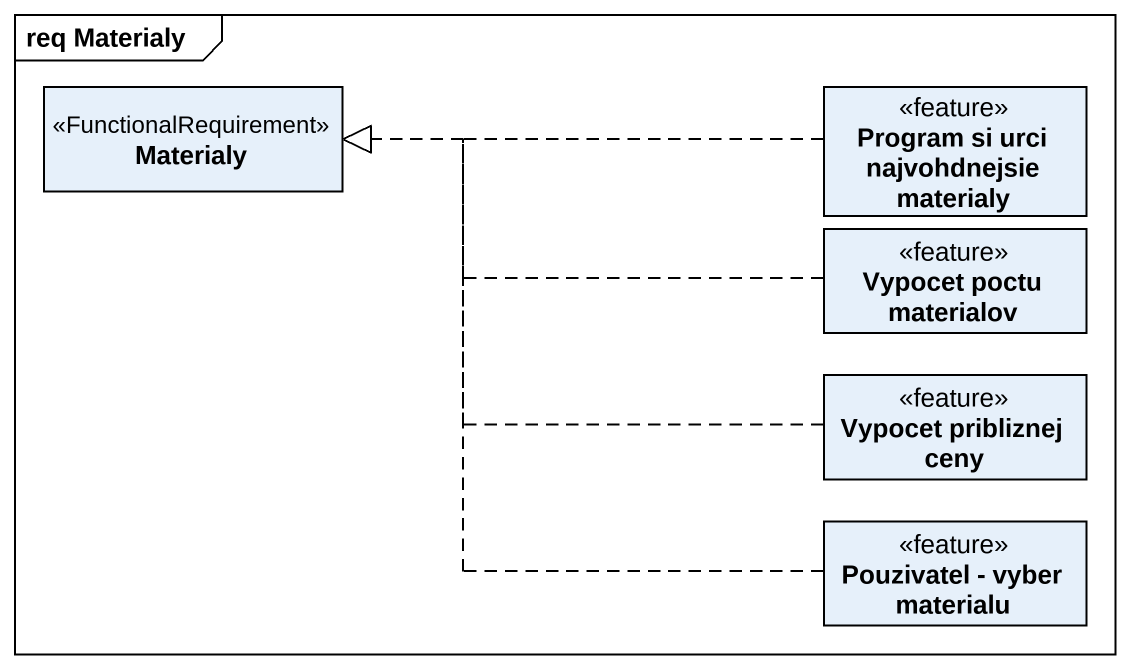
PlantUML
@startuml
mainframe req Materialy
hide circle
hide empty members
class Materialy <<FunctionalRequirement>>
class "Program si urci najvohdnejsie materialy" as Program_si_urci <<feature>>
class "Vypocet poctu materialov" as Vypocet_poctu_materialov <<feature>>
class "Vypocet pribliznej ceny" as Vypocet_pribliznej_ceny <<feature>>
class "Pouzivatel - vyber materialu" as Pouzivatel_vyber_materialu <<feature>>
Program_si_urci .left.|> Materialy
Vypocet_poctu_materialov .left.|> Materialy
Vypocet_pribliznej_ceny .left.|> Materialy
Pouzivatel_vyber_materialu .left.|> Materialy
@enduml
